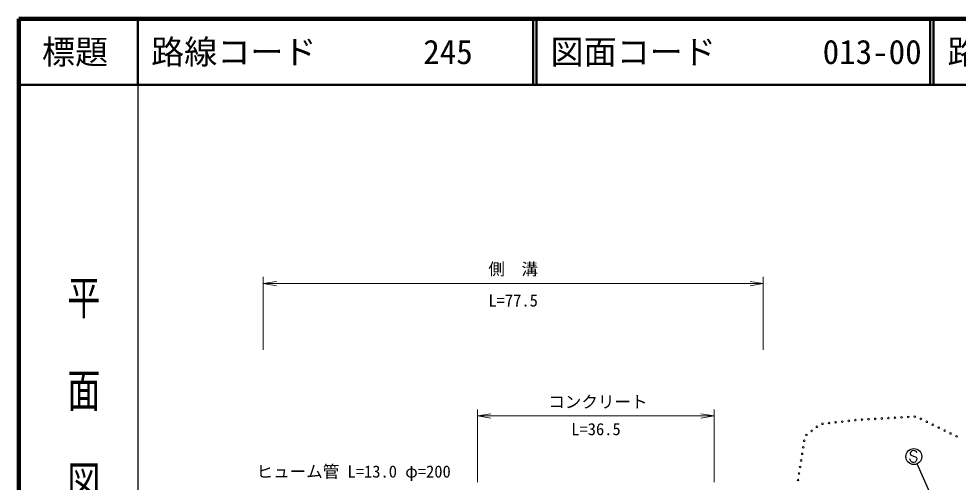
# Model space of a CAD drawing. Units: millimetres, scale not verified. Extents: x 40000 to 680000, y 20000 to 380000.
# Drawn here: x 40000 to 182010, y 309998 to 380000 of the extents above; entities that cross this region are included whole.
import ezdxf
from ezdxf.enums import TextEntityAlignment as Align

# ---------------------------------------------------------------- set-up
doc = ezdxf.new("R2010")
doc.units = ezdxf.units.MM
doc.header["$LTSCALE"] = 1000
for name, color, linetype, lineweight in [('M-STR-HTXT', 7, 'Continuous', 13), ('M-STR-STRC', 7, 'Continuous', 25), ('M-TTL', 2, 'Continuous', 140), ('M-TTL-BAND', 7, 'Continuous', 25), ('M-TTL-LINE', 7, 'Continuous', 50), ('M-WORK', 1, 'Continuous', 13)]:
    doc.layers.add(name, color=color, linetype=linetype, lineweight=lineweight)
doc.layers.add('M-TTL-TXT', color=7, linetype='Continuous')
doc.styles.add('@ＭＳ ゴシック', font='')
doc.styles.add('ＭＳ ゴシック', font='')
doc.styles.get('@ＭＳ ゴシック').set_extended_font_data('@MS Gothic')
doc.styles.get('ＭＳ ゴシック').set_extended_font_data('MS Gothic')

# ---------------------------------------------------------------- blocks, each defined once
blk = doc.blocks.new('open_arrow')
at = {"color": 0, "linetype": 'Continuous', "lineweight": -2}
blk.add_lwpolyline([(7.5, 1.25), (0, 0), (7.5, -1.25)], dxfattribs=at)

msp = doc.modelspace()

# ---------------------------------------------------------------- linework, layer by layer
at = {"layer": 'M-STR-HTXT'}
for p, q in [((76952, 330000), (76952, 341000)), ((152542, 330000), (152542, 341000)), ((76952, 340000), (152542, 340000)), ((109333, 310000), (109333, 321000)), ((145109, 310000), (145109, 321000)), ((109333, 320000), (145109, 320000))]:
    msp.add_line(p, q, dxfattribs=at)
at = {"layer": 'M-STR-STRC'}
for p, q in [((174750, 314453), (174731, 314317)), ((174731, 314317), (174834, 314098)), ((174904, 314619), (174750, 314453)), ((174834, 314098), (175015, 314010)), ((175062, 314731), (174904, 314619)), ((175015, 314010), (175654, 313784)), ((175261, 314771), (175062, 314731)), ((175400, 314751), (175261, 314771)), ((175573, 314664), (175400, 314751)), ((175705, 314575), (175573, 314664)), ((175746, 314441), (175705, 314575)), ((174734, 313387), (174687, 313519)), ((174835, 313174), (174734, 313387)), ((174959, 313085), (174835, 313174)), ((175134, 312995), (174959, 313085)), ((175278, 312975), (175134, 312995)), ((175479, 313009), (175278, 312975)), ((175629, 313125), (175479, 313009)), ((175714, 313304), (175629, 313125)), ((175654, 313784), (175750, 313577)), ((175750, 313577), (175714, 313304)), ((180929, 301176), (175785, 312772))]:
    msp.add_line(p, q, dxfattribs=at)
msp.add_circle((175299, 313869), 1200, dxfattribs=at)
at = {"layer": 'M-TTL'}
for p, q in [((40000, 380000), (40000, 20000)), ((680000, 380000), (40000, 380000))]:
    msp.add_line(p, q, dxfattribs=at)
at = {"layer": 'M-TTL-BAND'}
msp.add_line((58000, 370000), (58000, 20000), dxfattribs=at)
at = {"layer": 'M-TTL-LINE'}
for p, q in [((58000, 380000), (58000, 370000)), ((117750, 380000), (117750, 370000)), ((118250, 380000), (118250, 370000)), ((177750, 380000), (177750, 370000)), ((178250, 380000), (178250, 370000)), ((40000, 370000), (680000, 370000))]:
    msp.add_line(p, q, dxfattribs=at)
at = {"layer": 'M-WORK'}
for centre in [(167460, 319453), (168458, 319509), (169457, 319566), (170455, 319623), (171454, 319679), (172452, 319736), (173450, 319793), (174449, 319849), (175447, 319906), (176365, 319564), (160640, 318373), (161493, 318827), (162487, 318935), (163482, 319044), (164476, 319153), (165470, 319261), (166464, 319370), (177263, 319124), (178161, 318684), (179059, 318244), (159069, 317135), (159855, 317754), (179957, 317804), (180855, 317365), (181754, 316925), (158579, 315263), (158736, 316251), (158421, 314276), (158107, 312301), (158264, 313288), (157949, 311313), (157792, 310326)]:
    msp.add_circle(centre, 125, dxfattribs=at)

# ---------------------------------------------------------------- block references
at = {"layer": 'M-STR-HTXT', "xscale": 267, "yscale": 267}
for p in [(76952, 340000), (109333, 320000)]:
    msp.add_blockref('open_arrow', p, dxfattribs=at)
at = {"layer": 'M-STR-HTXT', "xscale": 267, "yscale": 267, "rotation": 180}
for p in [(152542, 340000), (145109, 320000)]:
    msp.add_blockref('open_arrow', p, dxfattribs=at)

# ---------------------------------------------------------------- texts
at = {"layer": 'M-STR-HTXT', "style": 'ＭＳ ゴシック'}
for s, p in [('側\u3000溝', (114731, 342192)), ('コンクリート', (127544, 322140)), ('ヒューム管 L=13.0 φ=200', (90622, 311613))]:
    msp.add_text(s, height=1833, dxfattribs=at).set_placement(p, align=Align.MIDDLE_CENTER)
for s, p in [('L=77.5', (114731, 335987)), ('L=36.5', (127253, 316549))]:
    msp.add_text(s, height=1833, dxfattribs=at).set_placement(p, align=Align.BOTTOM_CENTER)
at = {"layer": 'M-TTL-BAND', "style": '@ＭＳ ゴシック', "width": 1.4}
msp.add_text('平  面  図', height=3666, rotation=270, dxfattribs=at).set_placement((49777, 306475), align=Align.MIDDLE_RIGHT)
at = {"layer": 'M-TTL-TXT', "style": 'ＭＳ ゴシック'}
msp.add_text('標題', height=3666, dxfattribs=at).set_placement((48500, 375000), align=Align.MIDDLE_CENTER)
for s, p in [('路線コード', (60000, 375000)), ('245', (101142, 375000)), ('図面コード', (120380, 375000)), ('013-00', (161521, 375000)), ('路 線 名', (180380, 375000))]:
    msp.add_text(s, height=3666, dxfattribs=at).set_placement(p, align=Align.MIDDLE_LEFT)

doc.saveas('drawing.dxf')
